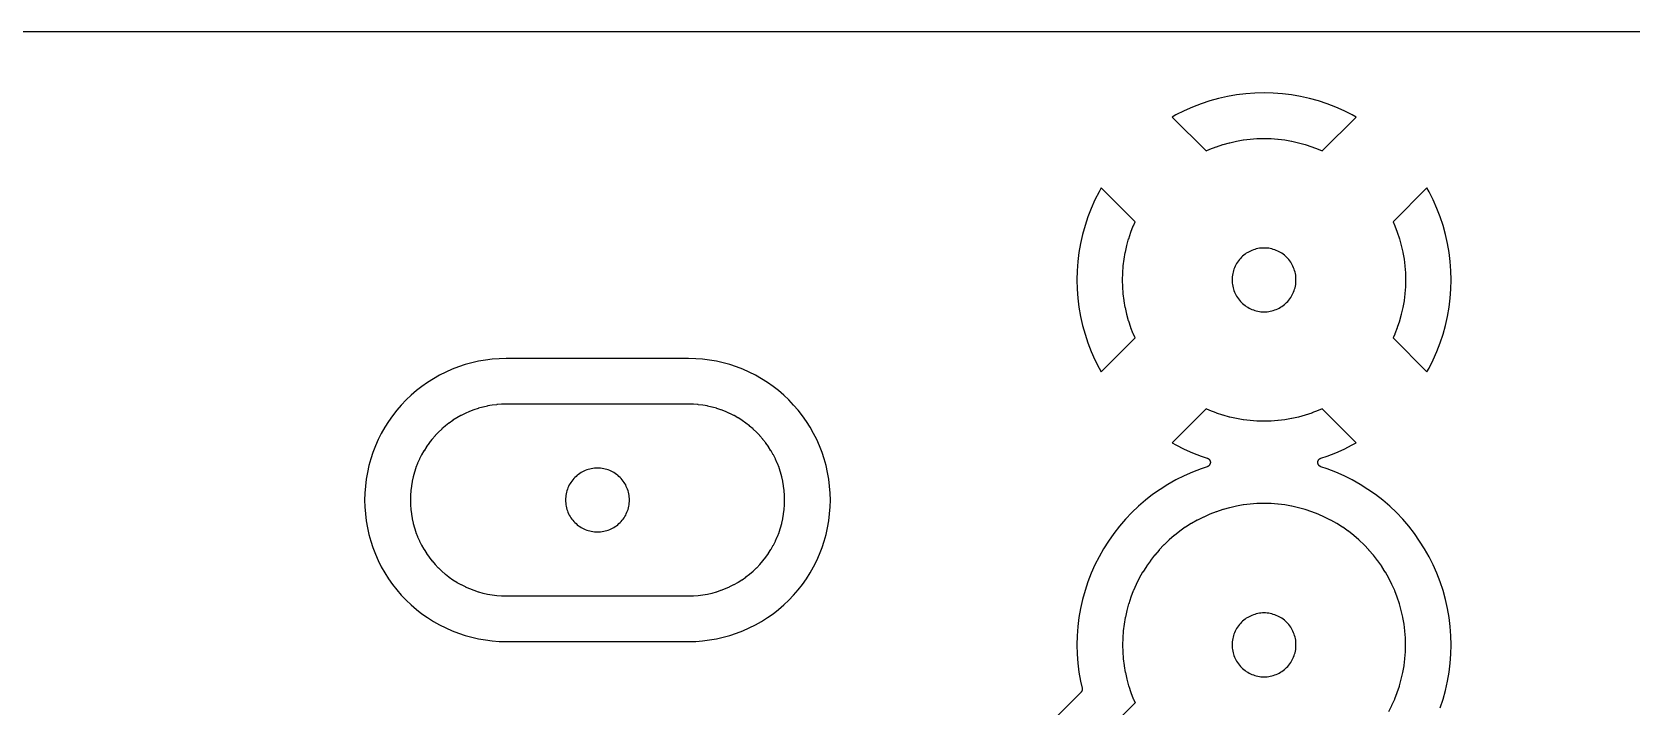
# Model space of a CAD drawing. Header units: millimetres. Extents: x -0.1 to 60, y -80 to 0.1.
# Drawn here: x 30 to 47.52, y -7.34 to 0.05 of the extents above; entities that cross this region are included whole.
import ezdxf

# ---------------------------------------------------------------- set-up
doc = ezdxf.new("R2010")
doc.units = ezdxf.units.MM

msp = doc.modelspace()

# ---------------------------------------------------------------- linework, layer by layer
for points in [[(60, 0.05), (0, 0.05)], [(42.49, -0.883), (42.862, -1.254), (42.903, -1.236), (42.905, -1.235), (42.974, -1.209), (42.976, -1.208), (43.046, -1.185), (43.049, -1.184), (43.12, -1.164), (43.122, -1.164), (43.194, -1.148), (43.196, -1.147), (43.269, -1.134), (43.271, -1.134), (43.344, -1.125), (43.347, -1.125), (43.42, -1.119), (43.423, -1.119), (43.496, -1.118), (43.499, -1.118), (43.572, -1.119), (43.575, -1.119), (43.648, -1.125), (43.651, -1.125), (43.724, -1.134), (43.726, -1.134), (43.799, -1.147), (43.801, -1.148), (43.873, -1.164), (43.875, -1.164), (43.946, -1.184), (43.949, -1.185), (44.019, -1.208), (44.021, -1.209), (44.09, -1.235), (44.092, -1.236), (44.133, -1.254), (44.505, -0.883), (44.464, -0.86), (44.374, -0.814), (44.282, -0.774), (44.188, -0.737), (44.093, -0.706), (43.996, -0.679), (43.897, -0.657), (43.798, -0.64), (43.698, -0.627), (43.598, -0.62), (43.497, -0.618), (43.397, -0.62), (43.297, -0.627), (43.197, -0.64), (43.098, -0.657), (42.999, -0.679), (42.902, -0.706), (42.807, -0.737), (42.713, -0.774), (42.621, -0.814), (42.531, -0.86), (42.49, -0.883)], [(41.713, -1.66), (41.69, -1.701), (41.644, -1.791), (41.604, -1.883), (41.567, -1.977), (41.536, -2.072), (41.509, -2.169), (41.487, -2.268), (41.47, -2.367), (41.457, -2.467), (41.45, -2.567), (41.448, -2.668), (41.45, -2.768), (41.457, -2.868), (41.47, -2.968), (41.487, -3.067), (41.509, -3.166), (41.536, -3.263), (41.567, -3.358), (41.604, -3.452), (41.644, -3.544), (41.69, -3.634), (41.713, -3.675), (42.084, -3.303), (42.066, -3.262), (42.065, -3.26), (42.039, -3.191), (42.038, -3.189), (42.015, -3.119), (42.014, -3.116), (41.994, -3.045), (41.994, -3.043), (41.978, -2.971), (41.977, -2.969), (41.964, -2.896), (41.964, -2.894), (41.955, -2.821), (41.955, -2.818), (41.949, -2.745), (41.949, -2.742), (41.948, -2.669), (41.948, -2.666), (41.949, -2.593), (41.949, -2.59), (41.955, -2.517), (41.955, -2.514), (41.964, -2.441), (41.964, -2.439), (41.977, -2.366), (41.978, -2.364), (41.994, -2.292), (41.994, -2.29), (42.014, -2.219), (42.015, -2.216), (42.038, -2.146), (42.039, -2.144), (42.065, -2.075), (42.066, -2.073), (42.084, -2.032), (41.713, -1.66)], [(44.911, -3.303), (45.282, -3.675), (45.305, -3.634), (45.351, -3.544), (45.391, -3.452), (45.428, -3.358), (45.459, -3.263), (45.486, -3.166), (45.508, -3.067), (45.525, -2.968), (45.538, -2.868), (45.545, -2.768), (45.547, -2.668), (45.545, -2.567), (45.538, -2.467), (45.525, -2.367), (45.508, -2.268), (45.486, -2.169), (45.459, -2.072), (45.428, -1.977), (45.391, -1.883), (45.351, -1.791), (45.305, -1.701), (45.282, -1.66), (44.911, -2.032), (44.929, -2.073), (44.93, -2.075), (44.956, -2.144), (44.957, -2.146), (44.98, -2.216), (44.981, -2.219), (45.001, -2.29), (45.001, -2.292), (45.017, -2.364), (45.018, -2.366), (45.031, -2.439), (45.031, -2.441), (45.04, -2.514), (45.04, -2.517), (45.046, -2.59), (45.046, -2.593), (45.047, -2.666), (45.047, -2.668), (45.047, -2.669), (45.046, -2.742), (45.046, -2.745), (45.04, -2.818), (45.04, -2.821), (45.031, -2.894), (45.031, -2.896), (45.018, -2.969), (45.017, -2.971), (45.001, -3.043), (45.001, -3.045), (44.981, -3.116), (44.98, -3.119), (44.957, -3.189), (44.956, -3.191), (44.93, -3.26), (44.929, -3.262), (44.911, -3.303)], [(43.148, -2.668), (43.148, -2.685), (43.149, -2.702), (43.151, -2.719), (43.154, -2.736), (43.158, -2.753), (43.163, -2.769), (43.168, -2.785), (43.174, -2.801), (43.181, -2.817), (43.189, -2.832), (43.197, -2.847), (43.206, -2.862), (43.216, -2.876), (43.227, -2.89), (43.238, -2.903), (43.25, -2.915), (43.262, -2.927), (43.275, -2.938), (43.289, -2.949), (43.303, -2.959), (43.318, -2.968), (43.333, -2.976), (43.348, -2.984), (43.364, -2.991), (43.38, -2.997), (43.396, -3.002), (43.412, -3.007), (43.429, -3.011), (43.446, -3.014), (43.463, -3.016), (43.48, -3.017), (43.497, -3.017), (43.515, -3.017), (43.532, -3.016), (43.549, -3.014), (43.566, -3.011), (43.583, -3.007), (43.599, -3.002), (43.615, -2.997), (43.631, -2.991), (43.647, -2.984), (43.662, -2.976), (43.677, -2.968), (43.692, -2.959), (43.706, -2.949), (43.72, -2.938), (43.733, -2.927), (43.745, -2.915), (43.757, -2.903), (43.768, -2.89), (43.779, -2.876), (43.789, -2.862), (43.798, -2.847), (43.806, -2.832), (43.814, -2.817), (43.821, -2.801), (43.827, -2.785), (43.832, -2.769), (43.837, -2.753), (43.841, -2.736), (43.844, -2.719), (43.846, -2.702), (43.847, -2.685), (43.847, -2.668), (43.847, -2.65), (43.846, -2.633), (43.844, -2.616), (43.841, -2.599), (43.837, -2.582), (43.832, -2.566), (43.827, -2.55), (43.821, -2.534), (43.814, -2.518), (43.806, -2.503), (43.798, -2.488), (43.789, -2.473), (43.779, -2.459), (43.768, -2.445), (43.757, -2.432), (43.745, -2.42), (43.733, -2.408), (43.72, -2.397), (43.706, -2.386), (43.692, -2.376), (43.677, -2.367), (43.662, -2.359), (43.647, -2.351), (43.631, -2.344), (43.615, -2.338), (43.599, -2.333), (43.583, -2.328), (43.566, -2.324), (43.549, -2.321), (43.532, -2.319), (43.515, -2.318), (43.497, -2.318), (43.48, -2.318), (43.463, -2.319), (43.446, -2.321), (43.429, -2.324), (43.412, -2.328), (43.396, -2.333), (43.38, -2.338), (43.364, -2.344), (43.348, -2.351), (43.333, -2.359), (43.318, -2.367), (43.303, -2.376), (43.289, -2.386), (43.275, -2.397), (43.262, -2.408), (43.25, -2.42), (43.238, -2.432), (43.227, -2.445), (43.216, -2.459), (43.206, -2.473), (43.197, -2.488), (43.189, -2.503), (43.181, -2.518), (43.174, -2.534), (43.168, -2.55), (43.163, -2.566), (43.158, -2.582), (43.154, -2.599), (43.151, -2.616), (43.149, -2.633), (43.148, -2.65), (43.148, -2.668)], [(37.194, -3.529), (35.196, -3.529), (35.119, -3.531), (35.043, -3.537), (34.967, -3.546), (34.892, -3.559), (34.818, -3.576), (34.745, -3.596), (34.673, -3.62), (34.602, -3.647), (34.532, -3.678), (34.464, -3.712), (34.398, -3.75), (34.333, -3.791), (34.271, -3.834), (34.211, -3.881), (34.154, -3.931), (34.098, -3.983), (34.046, -4.039), (33.996, -4.096), (33.949, -4.156), (33.906, -4.218), (33.865, -4.283), (33.827, -4.349), (33.793, -4.417), (33.762, -4.487), (33.735, -4.558), (33.711, -4.63), (33.691, -4.703), (33.674, -4.777), (33.661, -4.852), (33.652, -4.928), (33.646, -5.004), (33.644, -5.08), (33.646, -5.156), (33.652, -5.232), (33.661, -5.308), (33.674, -5.383), (33.691, -5.457), (33.711, -5.53), (33.735, -5.602), (33.762, -5.673), (33.793, -5.743), (33.827, -5.811), (33.865, -5.877), (33.906, -5.942), (33.949, -6.004), (33.996, -6.064), (34.046, -6.121), (34.098, -6.177), (34.154, -6.229), (34.211, -6.279), (34.271, -6.326), (34.333, -6.369), (34.398, -6.41), (34.464, -6.448), (34.532, -6.482), (34.602, -6.513), (34.673, -6.54), (34.745, -6.564), (34.818, -6.584), (34.892, -6.601), (34.967, -6.614), (35.043, -6.623), (35.119, -6.629), (35.196, -6.631), (37.194, -6.631), (37.271, -6.629), (37.347, -6.623), (37.423, -6.614), (37.498, -6.601), (37.572, -6.584), (37.645, -6.564), (37.717, -6.54), (37.788, -6.513), (37.858, -6.482), (37.926, -6.448), (37.992, -6.41), (38.057, -6.369), (38.119, -6.326), (38.179, -6.279), (38.236, -6.229), (38.292, -6.177), (38.344, -6.121), (38.394, -6.064), (38.441, -6.004), (38.484, -5.942), (38.525, -5.877), (38.563, -5.811), (38.597, -5.743), (38.628, -5.673), (38.655, -5.602), (38.679, -5.53), (38.699, -5.457), (38.716, -5.383), (38.729, -5.308), (38.738, -5.232), (38.744, -5.156), (38.746, -5.08), (38.744, -5.004), (38.738, -4.928), (38.729, -4.852), (38.716, -4.777), (38.699, -4.703), (38.679, -4.63), (38.655, -4.558), (38.628, -4.487), (38.597, -4.417), (38.563, -4.349), (38.525, -4.283), (38.484, -4.218), (38.441, -4.156), (38.394, -4.096), (38.344, -4.039), (38.292, -3.983), (38.236, -3.931), (38.179, -3.881), (38.119, -3.834), (38.057, -3.791), (37.992, -3.75), (37.926, -3.712), (37.858, -3.678), (37.788, -3.647), (37.717, -3.62), (37.645, -3.596), (37.572, -3.576), (37.498, -3.559), (37.423, -3.546), (37.347, -3.537), (37.271, -3.531), (37.194, -3.529)], [(37.195, -4.029), (35.195, -4.029), (35.194, -4.03), (35.145, -4.031), (35.142, -4.031), (35.093, -4.034), (35.091, -4.035), (35.042, -4.041), (35.04, -4.041), (34.991, -4.049), (34.989, -4.05), (34.941, -4.061), (34.939, -4.061), (34.891, -4.074), (34.889, -4.075), (34.842, -4.091), (34.84, -4.091), (34.794, -4.109), (34.792, -4.11), (34.747, -4.13), (34.745, -4.131), (34.701, -4.153), (34.699, -4.154), (34.656, -4.178), (34.654, -4.18), (34.612, -4.206), (34.61, -4.207), (34.57, -4.236), (34.568, -4.237), (34.53, -4.267), (34.528, -4.269), (34.49, -4.301), (34.489, -4.302), (34.453, -4.336), (34.451, -4.338), (34.417, -4.374), (34.416, -4.375), (34.384, -4.413), (34.382, -4.415), (34.352, -4.453), (34.351, -4.455), (34.322, -4.495), (34.321, -4.497), (34.295, -4.539), (34.293, -4.541), (34.269, -4.584), (34.268, -4.586), (34.246, -4.63), (34.245, -4.632), (34.225, -4.677), (34.224, -4.679), (34.206, -4.725), (34.206, -4.727), (34.19, -4.774), (34.189, -4.776), (34.176, -4.824), (34.176, -4.826), (34.165, -4.874), (34.164, -4.876), (34.156, -4.925), (34.156, -4.927), (34.15, -4.976), (34.149, -4.978), (34.146, -5.027), (34.146, -5.03), (34.145, -5.079), (34.145, -5.081), (34.146, -5.13), (34.146, -5.133), (34.149, -5.182), (34.15, -5.184), (34.156, -5.233), (34.156, -5.235), (34.164, -5.284), (34.165, -5.286), (34.176, -5.334), (34.176, -5.336), (34.189, -5.384), (34.19, -5.386), (34.206, -5.433), (34.206, -5.435), (34.224, -5.481), (34.225, -5.483), (34.245, -5.528), (34.246, -5.53), (34.268, -5.574), (34.269, -5.576), (34.293, -5.619), (34.295, -5.621), (34.321, -5.663), (34.322, -5.665), (34.351, -5.705), (34.352, -5.707), (34.382, -5.745), (34.384, -5.747), (34.416, -5.785), (34.417, -5.786), (34.451, -5.822), (34.453, -5.824), (34.489, -5.858), (34.49, -5.859), (34.528, -5.891), (34.53, -5.893), (34.568, -5.923), (34.57, -5.924), (34.61, -5.953), (34.612, -5.954), (34.654, -5.98), (34.656, -5.982), (34.699, -6.006), (34.701, -6.007), (34.745, -6.029), (34.747, -6.03), (34.792, -6.05), (34.794, -6.051), (34.84, -6.069), (34.842, -6.069), (34.889, -6.085), (34.891, -6.086), (34.939, -6.099), (34.941, -6.099), (34.989, -6.11), (34.991, -6.111), (35.04, -6.119), (35.042, -6.119), (35.091, -6.125), (35.093, -6.126), (35.142, -6.129), (35.145, -6.129), (35.194, -6.13), (35.195, -6.131), (37.195, -6.131), (37.196, -6.13), (37.245, -6.129), (37.248, -6.129), (37.297, -6.126), (37.299, -6.125), (37.348, -6.119), (37.35, -6.119), (37.399, -6.111), (37.401, -6.11), (37.449, -6.099), (37.451, -6.099), (37.499, -6.086), (37.501, -6.085), (37.548, -6.069), (37.55, -6.069), (37.596, -6.051), (37.598, -6.05), (37.643, -6.03), (37.645, -6.029), (37.689, -6.007), (37.691, -6.006), (37.734, -5.982), (37.736, -5.98), (37.778, -5.954), (37.78, -5.953), (37.82, -5.924), (37.822, -5.923), (37.86, -5.893), (37.862, -5.891), (37.9, -5.859), (37.901, -5.858), (37.937, -5.824), (37.939, -5.822), (37.973, -5.786), (37.974, -5.785), (38.006, -5.747), (38.008, -5.745), (38.038, -5.707), (38.039, -5.705), (38.068, -5.665), (38.069, -5.663), (38.095, -5.621), (38.097, -5.619), (38.121, -5.576), (38.122, -5.574), (38.144, -5.53), (38.145, -5.528), (38.165, -5.483), (38.166, -5.481), (38.184, -5.435), (38.184, -5.433), (38.2, -5.386), (38.201, -5.384), (38.214, -5.336), (38.214, -5.334), (38.225, -5.286), (38.226, -5.284), (38.234, -5.235), (38.234, -5.233), (38.24, -5.184), (38.241, -5.182), (38.244, -5.133), (38.244, -5.13), (38.245, -5.081), (38.245, -5.079), (38.244, -5.03), (38.244, -5.027), (38.241, -4.978), (38.24, -4.976), (38.234, -4.927), (38.234, -4.925), (38.226, -4.876), (38.225, -4.874), (38.214, -4.826), (38.214, -4.824), (38.201, -4.776), (38.2, -4.774), (38.184, -4.727), (38.184, -4.725), (38.166, -4.679), (38.165, -4.677), (38.145, -4.632), (38.144, -4.63), (38.122, -4.586), (38.121, -4.584), (38.097, -4.541), (38.095, -4.539), (38.069, -4.497), (38.068, -4.495), (38.039, -4.455), (38.038, -4.453), (38.008, -4.415), (38.006, -4.413), (37.974, -4.375), (37.973, -4.374), (37.939, -4.338), (37.937, -4.336), (37.901, -4.302), (37.9, -4.301), (37.862, -4.269), (37.86, -4.267), (37.822, -4.237), (37.82, -4.236), (37.78, -4.207), (37.778, -4.206), (37.736, -4.18), (37.734, -4.178), (37.691, -4.154), (37.689, -4.153), (37.645, -4.131), (37.643, -4.13), (37.598, -4.11), (37.596, -4.109), (37.55, -4.091), (37.548, -4.091), (37.501, -4.075), (37.499, -4.074), (37.451, -4.061), (37.449, -4.061), (37.401, -4.05), (37.399, -4.049), (37.35, -4.041), (37.348, -4.041), (37.299, -4.035), (37.297, -4.034), (37.248, -4.031), (37.245, -4.031), (37.196, -4.03), (37.195, -4.029)], [(45.428, -7.358), (45.459, -7.263), (45.486, -7.166), (45.508, -7.067), (45.525, -6.968), (45.538, -6.868), (45.545, -6.768), (45.547, -6.668), (45.545, -6.567), (45.538, -6.467), (45.525, -6.367), (45.508, -6.268), (45.486, -6.169), (45.459, -6.072), (45.428, -5.977), (45.391, -5.883), (45.351, -5.791), (45.305, -5.701), (45.256, -5.614), (45.202, -5.529), (45.144, -5.446), (45.082, -5.367), (45.016, -5.291), (44.947, -5.218), (44.874, -5.149), (44.798, -5.083), (44.719, -5.021), (44.636, -4.963), (44.551, -4.909), (44.464, -4.86), (44.374, -4.814), (44.282, -4.774), (44.188, -4.737), (44.12, -4.715), (44.118, -4.714), (44.116, -4.713), (44.114, -4.712), (44.111, -4.711), (44.109, -4.71), (44.107, -4.708), (44.105, -4.707), (44.103, -4.705), (44.102, -4.704), (44.1, -4.702), (44.098, -4.7), (44.097, -4.698), (44.095, -4.696), (44.094, -4.694), (44.093, -4.692), (44.091, -4.69), (44.09, -4.688), (44.089, -4.685), (44.089, -4.683), (44.088, -4.681), (44.087, -4.678), (44.087, -4.676), (44.086, -4.674), (44.086, -4.671), (44.086, -4.669), (44.086, -4.666), (44.086, -4.664), (44.086, -4.661), (44.087, -4.659), (44.087, -4.657), (44.088, -4.654), (44.089, -4.652), (44.089, -4.65), (44.09, -4.647), (44.091, -4.645), (44.093, -4.643), (44.094, -4.641), (44.095, -4.639), (44.097, -4.637), (44.098, -4.635), (44.1, -4.633), (44.102, -4.631), (44.103, -4.63), (44.105, -4.628), (44.107, -4.627), (44.109, -4.625), (44.111, -4.624), (44.114, -4.623), (44.116, -4.622), (44.118, -4.621), (44.12, -4.62), (44.188, -4.598), (44.282, -4.561), (44.374, -4.521), (44.464, -4.475), (44.505, -4.452), (44.133, -4.081), (44.092, -4.099), (44.09, -4.1), (44.021, -4.126), (44.019, -4.127), (43.949, -4.15), (43.946, -4.151), (43.875, -4.171), (43.873, -4.171), (43.801, -4.187), (43.799, -4.188), (43.726, -4.201), (43.724, -4.201), (43.651, -4.21), (43.648, -4.21), (43.575, -4.216), (43.572, -4.216), (43.499, -4.217), (43.496, -4.217), (43.423, -4.216), (43.42, -4.216), (43.347, -4.21), (43.344, -4.21), (43.271, -4.201), (43.269, -4.201), (43.196, -4.188), (43.194, -4.187), (43.122, -4.171), (43.12, -4.171), (43.049, -4.151), (43.046, -4.15), (42.976, -4.127), (42.974, -4.126), (42.905, -4.1), (42.903, -4.099), (42.862, -4.081), (42.49, -4.452), (42.531, -4.475), (42.621, -4.521), (42.713, -4.561), (42.807, -4.598), (42.875, -4.62), (42.877, -4.621), (42.879, -4.622), (42.881, -4.623), (42.884, -4.624), (42.886, -4.625), (42.888, -4.627), (42.89, -4.628), (42.892, -4.63), (42.893, -4.631), (42.895, -4.633), (42.897, -4.635), (42.898, -4.637), (42.9, -4.639), (42.901, -4.641), (42.902, -4.643), (42.904, -4.645), (42.905, -4.647), (42.906, -4.65), (42.906, -4.652), (42.907, -4.654), (42.908, -4.657), (42.908, -4.659), (42.909, -4.661), (42.909, -4.664), (42.909, -4.666), (42.909, -4.669), (42.909, -4.671), (42.909, -4.674), (42.908, -4.676), (42.908, -4.678), (42.907, -4.681), (42.906, -4.683), (42.906, -4.685), (42.905, -4.688), (42.904, -4.69), (42.902, -4.692), (42.901, -4.694), (42.9, -4.696), (42.898, -4.698), (42.897, -4.7), (42.895, -4.702), (42.893, -4.704), (42.892, -4.705), (42.89, -4.707), (42.888, -4.708), (42.886, -4.71), (42.884, -4.711), (42.881, -4.712), (42.879, -4.713), (42.877, -4.714), (42.875, -4.715), (42.807, -4.737), (42.713, -4.774), (42.621, -4.814), (42.531, -4.86), (42.444, -4.909), (42.359, -4.963), (42.276, -5.021), (42.197, -5.083), (42.121, -5.149), (42.048, -5.218), (41.979, -5.291), (41.913, -5.367), (41.851, -5.446), (41.793, -5.529), (41.739, -5.614), (41.69, -5.701), (41.644, -5.791), (41.604, -5.883), (41.567, -5.977), (41.536, -6.072), (41.509, -6.169), (41.487, -6.268), (41.47, -6.367), (41.457, -6.467), (41.45, -6.567), (41.448, -6.668), (41.45, -6.768), (41.457, -6.868), (41.47, -6.968), (41.487, -7.067), (41.504, -7.143), (41.504, -7.145), (41.505, -7.148), (41.505, -7.15), (41.505, -7.153), (41.505, -7.155), (41.505, -7.158), (41.505, -7.16), (41.504, -7.163), (41.504, -7.165), (41.503, -7.168), (41.502, -7.17), (41.501, -7.172), (41.5, -7.175), (41.499, -7.177), (41.498, -7.179), (41.497, -7.181), (41.495, -7.183), (41.494, -7.185), (41.492, -7.187), (41.49, -7.189), (39.58, -9.099)], [(36.545, -5.08), (36.545, -5.063), (36.543, -5.046), (36.541, -5.029), (36.538, -5.012), (36.534, -4.995), (36.53, -4.978), (36.525, -4.962), (36.518, -4.946), (36.511, -4.93), (36.504, -4.915), (36.495, -4.9), (36.486, -4.886), (36.476, -4.872), (36.466, -4.858), (36.454, -4.845), (36.442, -4.833), (36.43, -4.821), (36.417, -4.809), (36.403, -4.799), (36.389, -4.789), (36.375, -4.78), (36.36, -4.771), (36.345, -4.764), (36.329, -4.757), (36.313, -4.75), (36.297, -4.745), (36.28, -4.741), (36.263, -4.737), (36.246, -4.734), (36.229, -4.732), (36.212, -4.73), (36.195, -4.73), (36.178, -4.73), (36.161, -4.732), (36.144, -4.734), (36.127, -4.737), (36.11, -4.741), (36.093, -4.745), (36.077, -4.75), (36.061, -4.757), (36.045, -4.764), (36.03, -4.771), (36.015, -4.78), (36.001, -4.789), (35.987, -4.799), (35.973, -4.809), (35.96, -4.821), (35.948, -4.833), (35.936, -4.845), (35.924, -4.858), (35.914, -4.872), (35.904, -4.886), (35.895, -4.9), (35.886, -4.915), (35.879, -4.93), (35.872, -4.946), (35.865, -4.962), (35.86, -4.978), (35.856, -4.995), (35.852, -5.012), (35.849, -5.029), (35.847, -5.046), (35.845, -5.063), (35.845, -5.08), (35.845, -5.097), (35.847, -5.114), (35.849, -5.131), (35.852, -5.148), (35.856, -5.165), (35.86, -5.182), (35.865, -5.198), (35.872, -5.214), (35.879, -5.23), (35.886, -5.245), (35.895, -5.26), (35.904, -5.274), (35.914, -5.288), (35.924, -5.302), (35.936, -5.315), (35.948, -5.327), (35.96, -5.339), (35.973, -5.351), (35.987, -5.361), (36.001, -5.371), (36.015, -5.38), (36.03, -5.389), (36.045, -5.396), (36.061, -5.403), (36.077, -5.41), (36.093, -5.415), (36.11, -5.419), (36.127, -5.423), (36.144, -5.426), (36.161, -5.428), (36.178, -5.43), (36.195, -5.43), (36.212, -5.43), (36.229, -5.428), (36.246, -5.426), (36.263, -5.423), (36.28, -5.419), (36.297, -5.415), (36.313, -5.41), (36.329, -5.403), (36.345, -5.396), (36.36, -5.389), (36.375, -5.38), (36.389, -5.371), (36.403, -5.361), (36.417, -5.351), (36.43, -5.339), (36.442, -5.327), (36.454, -5.315), (36.466, -5.302), (36.476, -5.288), (36.486, -5.274), (36.495, -5.26), (36.504, -5.245), (36.511, -5.23), (36.518, -5.214), (36.525, -5.198), (36.53, -5.182), (36.534, -5.165), (36.538, -5.148), (36.541, -5.131), (36.543, -5.114), (36.545, -5.097), (36.545, -5.08)], [(44.865, -7.397), (44.898, -7.331), (44.899, -7.329), (44.929, -7.262), (44.93, -7.26), (44.956, -7.191), (44.957, -7.189), (44.98, -7.119), (44.981, -7.116), (45.001, -7.045), (45.001, -7.043), (45.017, -6.971), (45.018, -6.969), (45.031, -6.896), (45.031, -6.894), (45.04, -6.821), (45.04, -6.818), (45.046, -6.745), (45.046, -6.742), (45.047, -6.669), (45.047, -6.668), (45.047, -6.666), (45.046, -6.593), (45.046, -6.59), (45.04, -6.517), (45.04, -6.514), (45.031, -6.441), (45.031, -6.439), (45.018, -6.366), (45.017, -6.364), (45.001, -6.292), (45.001, -6.29), (44.981, -6.219), (44.98, -6.216), (44.957, -6.146), (44.956, -6.144), (44.93, -6.075), (44.929, -6.073), (44.899, -6.006), (44.898, -6.004), (44.865, -5.938), (44.864, -5.936), (44.828, -5.872), (44.826, -5.87), (44.787, -5.807), (44.786, -5.805), (44.743, -5.745), (44.742, -5.743), (44.696, -5.685), (44.695, -5.683), (44.647, -5.628), (44.645, -5.626), (44.594, -5.572), (44.593, -5.571), (44.539, -5.52), (44.537, -5.518), (44.482, -5.47), (44.48, -5.469), (44.422, -5.423), (44.42, -5.422), (44.36, -5.379), (44.358, -5.378), (44.295, -5.339), (44.293, -5.337), (44.229, -5.301), (44.227, -5.3), (44.161, -5.267), (44.159, -5.266), (44.092, -5.236), (44.09, -5.235), (44.021, -5.209), (44.019, -5.208), (43.949, -5.185), (43.946, -5.184), (43.875, -5.164), (43.873, -5.164), (43.801, -5.148), (43.799, -5.147), (43.726, -5.134), (43.724, -5.134), (43.651, -5.125), (43.648, -5.125), (43.575, -5.119), (43.572, -5.119), (43.499, -5.118), (43.496, -5.118), (43.423, -5.119), (43.42, -5.119), (43.347, -5.125), (43.344, -5.125), (43.271, -5.134), (43.269, -5.134), (43.196, -5.147), (43.194, -5.148), (43.122, -5.164), (43.12, -5.164), (43.049, -5.184), (43.046, -5.185), (42.976, -5.208), (42.974, -5.209), (42.905, -5.235), (42.903, -5.236), (42.836, -5.266), (42.834, -5.267), (42.768, -5.3), (42.766, -5.301), (42.702, -5.337), (42.7, -5.339), (42.637, -5.378), (42.635, -5.379), (42.575, -5.422), (42.573, -5.423), (42.515, -5.469), (42.513, -5.47), (42.458, -5.518), (42.456, -5.52), (42.402, -5.571), (42.401, -5.572), (42.35, -5.626), (42.348, -5.628), (42.3, -5.683), (42.299, -5.685), (42.253, -5.743), (42.252, -5.745), (42.209, -5.805), (42.208, -5.807), (42.169, -5.87), (42.167, -5.872), (42.131, -5.936), (42.13, -5.938), (42.097, -6.004), (42.096, -6.006), (42.066, -6.073), (42.065, -6.075), (42.039, -6.144), (42.038, -6.146), (42.015, -6.216), (42.014, -6.219), (41.994, -6.29), (41.994, -6.292), (41.978, -6.364), (41.977, -6.366), (41.964, -6.439), (41.964, -6.441), (41.955, -6.514), (41.955, -6.517), (41.949, -6.59), (41.949, -6.593), (41.948, -6.666), (41.948, -6.669), (41.949, -6.742), (41.949, -6.745), (41.955, -6.818), (41.955, -6.821), (41.964, -6.894), (41.964, -6.896), (41.977, -6.969), (41.978, -6.971), (41.994, -7.043), (41.994, -7.045), (42.014, -7.116), (42.015, -7.119), (42.038, -7.189), (42.039, -7.191), (42.065, -7.26), (42.066, -7.262), (42.084, -7.303), (39.933, -9.453)], [(43.847, -6.668), (43.847, -6.65), (43.846, -6.633), (43.844, -6.616), (43.841, -6.599), (43.837, -6.582), (43.832, -6.566), (43.827, -6.55), (43.821, -6.534), (43.814, -6.518), (43.806, -6.503), (43.798, -6.488), (43.789, -6.473), (43.779, -6.459), (43.768, -6.445), (43.757, -6.432), (43.745, -6.42), (43.733, -6.408), (43.72, -6.397), (43.706, -6.386), (43.692, -6.376), (43.677, -6.367), (43.662, -6.359), (43.647, -6.351), (43.631, -6.344), (43.615, -6.338), (43.599, -6.333), (43.583, -6.328), (43.566, -6.324), (43.549, -6.321), (43.532, -6.319), (43.515, -6.318), (43.497, -6.318), (43.48, -6.318), (43.463, -6.319), (43.446, -6.321), (43.429, -6.324), (43.412, -6.328), (43.396, -6.333), (43.38, -6.338), (43.364, -6.344), (43.348, -6.351), (43.333, -6.359), (43.318, -6.367), (43.303, -6.376), (43.289, -6.386), (43.275, -6.397), (43.262, -6.408), (43.25, -6.42), (43.238, -6.432), (43.227, -6.445), (43.216, -6.459), (43.206, -6.473), (43.197, -6.488), (43.189, -6.503), (43.181, -6.518), (43.174, -6.534), (43.168, -6.55), (43.163, -6.566), (43.158, -6.582), (43.154, -6.599), (43.151, -6.616), (43.149, -6.633), (43.148, -6.65), (43.148, -6.668), (43.148, -6.685), (43.149, -6.702), (43.151, -6.719), (43.154, -6.736), (43.158, -6.753), (43.163, -6.769), (43.168, -6.785), (43.174, -6.801), (43.181, -6.817), (43.189, -6.832), (43.197, -6.847), (43.206, -6.862), (43.216, -6.876), (43.227, -6.89), (43.238, -6.903), (43.25, -6.915), (43.262, -6.927), (43.275, -6.938), (43.289, -6.949), (43.303, -6.959), (43.318, -6.968), (43.333, -6.976), (43.348, -6.984), (43.364, -6.991), (43.38, -6.997), (43.396, -7.002), (43.412, -7.007), (43.429, -7.011), (43.446, -7.014), (43.463, -7.016), (43.48, -7.017), (43.497, -7.017), (43.515, -7.017), (43.532, -7.016), (43.549, -7.014), (43.566, -7.011), (43.583, -7.007), (43.599, -7.002), (43.615, -6.997), (43.631, -6.991), (43.647, -6.984), (43.662, -6.976), (43.677, -6.968), (43.692, -6.959), (43.706, -6.949), (43.72, -6.938), (43.733, -6.927), (43.745, -6.915), (43.757, -6.903), (43.768, -6.89), (43.779, -6.876), (43.789, -6.862), (43.798, -6.847), (43.806, -6.832), (43.814, -6.817), (43.821, -6.801), (43.827, -6.785), (43.832, -6.769), (43.837, -6.753), (43.841, -6.736), (43.844, -6.719), (43.846, -6.702), (43.847, -6.685), (43.847, -6.668)]]:
    msp.add_lwpolyline(points)

doc.saveas('drawing.dxf')
